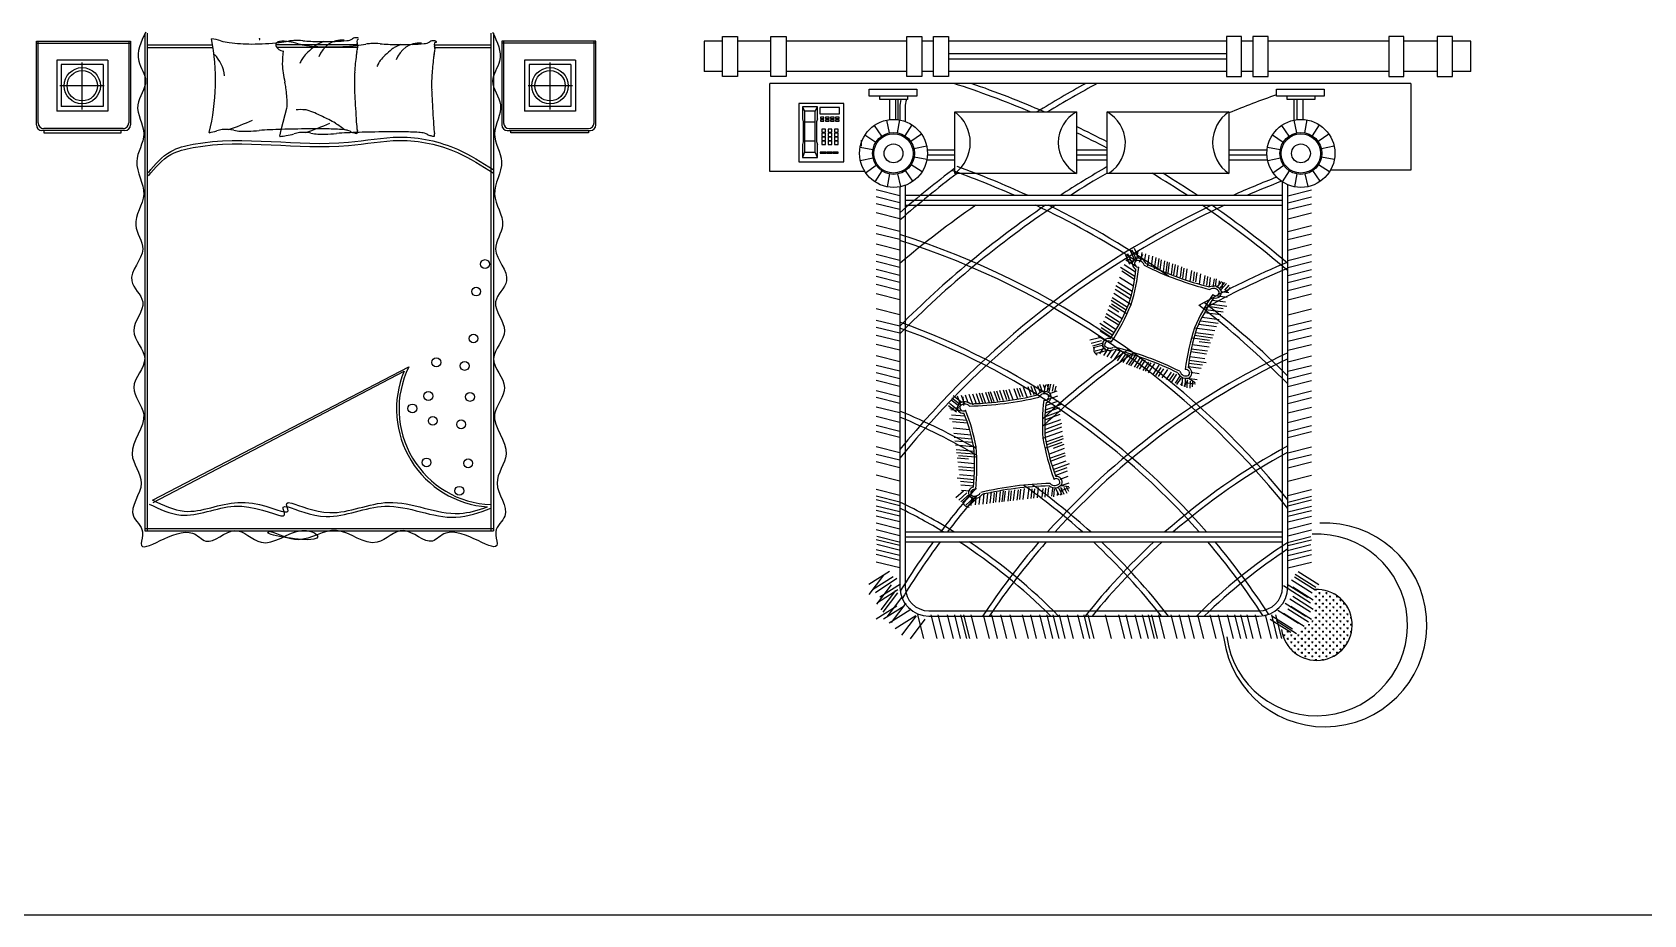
# Model space of a CAD drawing. Header units: inches. Extents: x 8.1 to 50.6, y 12.7 to 37.5.
# Drawn here: x 37.93 to 44.35, y 21.44 to 24.95 of the extents above; entities that cross this region are included whole.
import ezdxf

# ---------------------------------------------------------------- set-up
doc = ezdxf.new("R2010")
doc.units = ezdxf.units.IN
doc.header["$MEASUREMENT"] = 0
for name, color, linetype in [('02', 2, 'Continuous'), ('1', 1, 'Continuous'), ('8', 8, 'Continuous')]:
    doc.layers.add(name, color=color, linetype=linetype)

msp = doc.modelspace()

# ---------------------------------------------------------------- hatches: boundary and pattern name
at = {"layer": '8'}
h = msp.add_hatch(dxfattribs=at)
h.set_pattern_fill('CROSS', color=256, scale=0.002, angle=270, style=0)
h.set_pattern_definition([(180, (61.58232, 13.527124), (-0.01397, -0.01397), [0.006985, -0.020955]), (270, (61.578827, 13.530617), (0.01397, -0.01397), [0.006985, -0.020955])])
h.paths.add_polyline_path([(42.9041, 22.5744, 2.281974), (43.0368, 22.7341), (43.0314, 22.6382), (43.024, 22.6055), (42.9913, 22.5773), (42.9643, 22.5596)])

# ---------------------------------------------------------------- linework, layer by layer
at = {"layer": '02'}
for p, q in [((38.3818, 24.9467), (38.3818, 22.9667)), ((38.3917, 24.9467), (38.3917, 22.9667)), ((39.759, 24.9467), (39.759, 22.9667)), ((39.7689, 24.9467), (39.7689, 22.9667)), ((37.9503, 24.5818), (37.9503, 24.9145)), ((37.9503, 24.9145), (38.3252, 24.9145)), ((37.9503, 24.9071), (38.3252, 24.9071)), ((37.9577, 24.5892), (37.9577, 24.9145)), ((38.3177, 24.9145), (38.3177, 24.5892)), ((38.3252, 24.9145), (38.3252, 24.5818)), ((38.3917, 24.8996), (38.6514, 24.8996)), ((38.3917, 24.8897), (38.653, 24.8897)), ((39.2288, 24.8996), (38.9029, 24.8996)), ((39.2286, 24.8897), (38.9067, 24.8897)), ((39.5332, 24.8996), (39.759, 24.8996)), ((39.5358, 24.8897), (39.759, 24.8897)), ((40.1766, 24.9145), (39.8017, 24.9145)), ((39.8017, 24.9145), (39.8017, 24.5818)), ((40.1766, 24.9071), (39.8017, 24.9071)), ((39.8092, 24.9145), (39.8092, 24.5892)), ((40.1691, 24.5892), (40.1691, 24.9145)), ((40.1766, 24.5818), (40.1766, 24.9145)), ((40.6072, 24.9145), (40.6072, 24.7945)), ((40.6803, 24.9145), (40.6072, 24.9145)), ((40.8729, 24.9145), (40.7403, 24.9145)), ((41.4135, 24.9145), (40.9329, 24.9145)), ((41.5191, 24.9145), (41.4735, 24.9145)), ((42.6848, 24.9145), (41.5791, 24.9145)), ((42.7905, 24.9145), (42.7448, 24.9145)), ((43.3311, 24.9145), (42.8505, 24.9145)), ((43.5237, 24.9145), (43.3911, 24.9145)), ((43.6568, 24.9145), (43.5837, 24.9145)), ((43.6568, 24.7945), (43.6568, 24.9145)), ((38.0315, 24.8395), (38.0315, 24.6367)), ((38.2344, 24.8395), (38.0315, 24.8395)), ((38.0497, 24.8214), (38.0497, 24.6548)), ((38.2162, 24.8214), (38.0497, 24.8214)), ((38.1328, 24.6427), (38.1328, 24.8294)), ((38.2162, 24.8214), (38.2162, 24.6548)), ((38.2344, 24.8395), (38.2344, 24.6367)), ((40.0953, 24.8395), (39.8925, 24.8395)), ((39.8925, 24.8395), (39.8925, 24.6367)), ((39.9106, 24.8214), (39.9106, 24.6548)), ((40.0772, 24.8214), (39.9106, 24.8214)), ((39.9941, 24.6427), (39.9941, 24.8294)), ((40.0772, 24.8214), (40.0772, 24.6548)), ((40.0953, 24.8395), (40.0953, 24.6367)), ((42.6848, 24.8636), (41.5791, 24.8636)), ((42.6848, 24.8436), (41.5791, 24.8436)), ((40.6803, 24.7945), (40.6072, 24.7945)), ((40.8729, 24.7945), (40.7403, 24.7945)), ((41.4135, 24.7945), (40.9329, 24.7945)), ((41.5191, 24.7945), (41.4735, 24.7945)), ((42.6848, 24.7945), (41.5791, 24.7945)), ((42.7905, 24.7945), (42.7448, 24.7945)), ((43.3311, 24.7945), (42.8505, 24.7945)), ((43.5237, 24.7945), (43.3911, 24.7945)), ((43.6568, 24.7945), (43.5837, 24.7945)), ((38.2202, 24.7372), (38.0432, 24.7372)), ((40.0837, 24.7372), (39.9067, 24.7372)), ((43.4186, 24.7464), (40.8684, 24.7464)), ((40.8684, 24.3967), (40.8684, 24.7464)), ((41.263, 24.6954), (41.263, 24.7238)), ((41.263, 24.7238), (41.4534, 24.7238)), ((41.4534, 24.6954), (41.263, 24.6954)), ((41.3056, 24.6821), (41.3056, 24.6954)), ((41.4155, 24.6954), (41.4155, 24.6821)), ((41.4534, 24.7238), (41.4534, 24.6954)), ((42.8837, 24.6954), (42.8837, 24.7238)), ((42.8837, 24.7238), (43.0741, 24.7238)), ((43.0741, 24.6954), (42.8837, 24.6954)), ((42.9263, 24.6821), (42.9263, 24.6954)), ((43.0362, 24.6954), (43.0362, 24.6821)), ((43.0741, 24.7238), (43.0741, 24.6954)), ((43.4186, 24.7464), (43.4186, 24.402)), ((38.2344, 24.6367), (38.0315, 24.6367)), ((38.2162, 24.6548), (38.0497, 24.6548)), ((38.9263, 24.5668), (38.9468, 24.6486)), ((40.0953, 24.6367), (39.8925, 24.6367)), ((40.0772, 24.6548), (39.9106, 24.6548)), ((40.9985, 24.6533), (41.0066, 24.6363)), ((41.0488, 24.6363), (41.0576, 24.6533)), ((41.4155, 24.6821), (41.3056, 24.6821)), ((41.3454, 24.6026), (41.3454, 24.6821)), ((41.3682, 24.6821), (41.3682, 24.6032)), ((41.3777, 24.6821), (41.3777, 24.6024)), ((41.3857, 24.6519), (41.3857, 24.6011)), ((41.4069, 24.6519), (41.4069, 24.5953)), ((41.6045, 24.6332), (42.0886, 24.6332)), ((41.6045, 24.3889), (41.6045, 24.6332)), ((42.0886, 24.6332), (42.0886, 24.3889)), ((42.2102, 24.6332), (42.6943, 24.6332)), ((42.2102, 24.3889), (42.2102, 24.6332)), ((42.6943, 24.6332), (42.6943, 24.3889)), ((43.0362, 24.6821), (42.9263, 24.6821)), ((42.9546, 24.6008), (42.9546, 24.6821)), ((42.9661, 24.6026), (42.9661, 24.6821)), ((42.9888, 24.6821), (42.9888, 24.6032)), ((38.3029, 24.5595), (37.9726, 24.5595)), ((38.2955, 24.5669), (37.98, 24.5669)), ((38.9189, 24.5371), (38.9263, 24.5668)), ((39.824, 24.5595), (40.1543, 24.5595)), ((39.8314, 24.5669), (40.1469, 24.5669)), ((40.9985, 24.6057), (41.0012, 24.5933)), ((41.0012, 24.5933), (41.0012, 24.5139)), ((41.0488, 24.5923), (41.0066, 24.5923)), ((41.0576, 24.6057), (41.0541, 24.5933)), ((41.0541, 24.5933), (41.0541, 24.5152)), ((41.2836, 24.5794), (41.3131, 24.5368)), ((41.332, 24.6004), (41.3429, 24.5498)), ((41.3847, 24.6013), (41.3754, 24.5503)), ((41.4337, 24.5819), (41.4056, 24.5383)), ((42.9043, 24.5794), (42.9337, 24.5368)), ((42.9526, 24.6004), (42.9636, 24.5498)), ((43.0053, 24.6013), (42.9961, 24.5503)), ((43.0544, 24.5819), (43.0263, 24.5383)), ((41.0012, 24.5139), (40.9985, 24.5033)), ((41.0066, 24.5176), (41.0488, 24.5176)), ((41.0541, 24.5152), (41.0576, 24.5033)), ((41.2276, 24.4925), (41.2785, 24.4832)), ((41.2326, 24.4968), (41.2326, 24.5214)), ((41.2469, 24.5416), (41.2905, 24.5135)), ((41.4716, 24.5452), (41.429, 24.5157)), ((41.4926, 24.4969), (41.4419, 24.4859)), ((42.8482, 24.4925), (42.8992, 24.4832)), ((42.8676, 24.5416), (42.9111, 24.5135)), ((43.0923, 24.5452), (43.0497, 24.5157)), ((43.1132, 24.4969), (43.0626, 24.4859)), ((41.0066, 24.4732), (40.9985, 24.4519)), ((41.0576, 24.4519), (41.0488, 24.4732)), ((41.2284, 24.4398), (41.2791, 24.4507)), ((41.4935, 24.4441), (41.4425, 24.4534)), ((41.4932, 24.4427), (41.6045, 24.4427)), ((41.4949, 24.4823), (41.6045, 24.4823)), ((41.4955, 24.4625), (41.6045, 24.4625)), ((42.0886, 24.4823), (42.2102, 24.4823)), ((42.0886, 24.4625), (42.2102, 24.4625)), ((42.0886, 24.4427), (42.2102, 24.4427)), ((42.6943, 24.4823), (42.8468, 24.4823)), ((42.6943, 24.4625), (42.8462, 24.4625)), ((42.6943, 24.4427), (42.8485, 24.4427)), ((42.8491, 24.4398), (42.8997, 24.4507)), ((43.1141, 24.4441), (43.0631, 24.4534)), ((41.246, 24.3967), (40.8684, 24.3967)), ((41.2494, 24.3914), (41.292, 24.4209)), ((41.2873, 24.3548), (41.3154, 24.3983)), ((41.3363, 24.3354), (41.3456, 24.3864)), ((41.389, 24.3362), (41.3781, 24.3869)), ((41.4374, 24.3572), (41.4079, 24.3998)), ((41.4741, 24.3951), (41.4305, 24.4232)), ((42.0886, 24.3889), (41.6045, 24.3889)), ((42.6943, 24.3889), (42.2102, 24.3889)), ((42.87, 24.3914), (42.9127, 24.4209)), ((42.9079, 24.3548), (42.936, 24.3983)), ((42.957, 24.3354), (42.9662, 24.3864)), ((43.0097, 24.3362), (42.9987, 24.3869)), ((43.0581, 24.3572), (43.0286, 24.3998)), ((43.0947, 24.3951), (43.0512, 24.4232)), ((43.4186, 24.402), (43.0989, 24.402)), ((41.3857, 24.2999), (41.2916, 24.3233)), ((41.3857, 24.3356), (41.3857, 22.7435)), ((41.4069, 24.3414), (41.4069, 22.7435)), ((41.4069, 24.3015), (42.9079, 24.3015)), ((42.9079, 22.7435), (42.9079, 24.3548)), ((42.9291, 22.7435), (42.9291, 24.3436)), ((42.9291, 24.2999), (43.0232, 24.3233)), ((41.3857, 24.2723), (41.2916, 24.2958)), ((41.3857, 24.2447), (41.2916, 24.2682)), ((41.4069, 24.2817), (42.9079, 24.2817)), ((41.4069, 24.2619), (42.9079, 24.2619)), ((42.9291, 24.2723), (43.0232, 24.2958)), ((42.9291, 24.2447), (43.0232, 24.2682)), ((41.3857, 24.208), (41.2916, 24.2315)), ((41.3857, 24.1575), (41.2916, 24.1809)), ((42.9291, 24.208), (43.0232, 24.2315)), ((42.9291, 24.1575), (43.0232, 24.1809)), ((41.3857, 24.1253), (41.2916, 24.1488)), ((41.3857, 24.084), (41.2916, 24.1074)), ((42.9291, 24.1253), (43.0232, 24.1488)), ((42.9291, 24.084), (43.0232, 24.1074)), ((41.3857, 24.0426), (41.2916, 24.0661)), ((42.3009, 24.0263), (42.2841, 24.0632)), ((42.3166, 24.0364), (42.2844, 24.0502)), ((42.3256, 24.018), (42.2849, 24.044)), ((42.31, 24.0303), (42.2922, 24.0694)), ((42.3216, 24.0401), (42.3041, 24.0784)), ((42.329, 24.0425), (42.3105, 24.0832)), ((42.3373, 24.0507), (42.3194, 24.09)), ((42.329, 24.0458), (42.3336, 24.0805)), ((42.3396, 24.0358), (42.3527, 24.0676)), ((42.3445, 24.0377), (42.3494, 24.0747)), ((42.3595, 24.0364), (42.364, 24.0694)), ((42.3723, 24.0205), (42.3781, 24.0642)), ((42.3868, 24.0182), (42.3923, 24.059)), ((42.3992, 24.0091), (42.4052, 24.0542)), ((42.4117, 24.0104), (42.417, 24.0499)), ((42.421, 24.0056), (42.4262, 24.045)), ((42.9291, 24.0426), (43.0232, 24.0661)), ((41.3857, 24.0151), (41.2916, 24.0385)), ((41.3857, 23.9829), (41.2916, 24.0064)), ((41.3857, 23.9554), (41.2916, 23.9788)), ((42.3211, 23.9783), (42.2635, 24.0151)), ((42.3196, 23.9672), (42.2688, 23.9996)), ((42.3234, 23.9959), (42.278, 24.0249)), ((42.4344, 23.9985), (42.4401, 24.0413)), ((42.4447, 23.9931), (42.4506, 24.0375)), ((42.4525, 23.993), (42.4581, 24.0347)), ((42.4665, 23.987), (42.4722, 24.0296)), ((42.4763, 23.9858), (42.4817, 24.026)), ((42.4871, 23.9788), (42.4929, 24.0219)), ((42.5017, 23.9764), (42.5071, 24.0167)), ((42.511, 23.9716), (42.5164, 24.0118)), ((42.5233, 23.9651), (42.5292, 24.0086)), ((42.5409, 23.9585), (42.5468, 24.0021)), ((42.5534, 23.9599), (42.5585, 23.9978)), ((42.5638, 23.9571), (42.5688, 23.994)), ((42.5777, 23.9485), (42.5831, 23.9887)), ((42.5954, 23.9471), (42.6001, 23.9824)), ((42.6068, 23.9437), (42.6115, 23.9791)), ((42.9291, 24.0151), (43.0232, 24.0385)), ((42.9291, 23.9829), (43.0232, 24.0064)), ((42.9291, 23.9554), (43.0232, 23.9788)), ((41.3857, 23.9232), (41.2916, 23.9467)), ((42.3026, 23.8885), (42.2424, 23.927)), ((42.3058, 23.9027), (42.2455, 23.9412)), ((42.3102, 23.9184), (42.2526, 23.9552)), ((42.3148, 23.9397), (42.2598, 23.9748)), ((42.6171, 23.9384), (42.6219, 23.9744)), ((42.6327, 23.938), (42.6369, 23.9689)), ((42.6411, 23.9389), (42.6452, 23.9698)), ((42.6651, 23.9585), (42.6453, 23.9348)), ((42.6558, 23.947), (42.6577, 23.9613)), ((42.6766, 23.9543), (42.6571, 23.9308)), ((42.6638, 23.9193), (42.6951, 23.9151)), ((42.6847, 23.9513), (42.6646, 23.9272)), ((42.6674, 23.9291), (42.6711, 23.9563)), ((42.6946, 23.9445), (42.6773, 23.9238)), ((42.6991, 23.935), (42.684, 23.9169)), ((42.9291, 23.9232), (43.0232, 23.9467)), ((41.3857, 23.8865), (41.2916, 23.9099)), ((41.3857, 23.8268), (41.2916, 23.8502)), ((42.2569, 23.8375), (42.2187, 23.8619)), ((42.2862, 23.8445), (42.2263, 23.8827)), ((42.2859, 23.8316), (42.2282, 23.8684)), ((42.2909, 23.855), (42.2303, 23.8938)), ((42.3058, 23.8665), (42.2365, 23.9108)), ((42.6122, 23.8601), (42.6719, 23.8521)), ((42.6182, 23.8696), (42.686, 23.8605)), ((42.6278, 23.8845), (42.6812, 23.8773)), ((42.6404, 23.9029), (42.6883, 23.8964)), ((42.9291, 23.8865), (43.0232, 23.9099)), ((42.9291, 23.8268), (43.0232, 23.8502)), ((41.3857, 23.7808), (41.2916, 23.8043)), ((42.2387, 23.7549), (42.1811, 23.7916)), ((42.2465, 23.7672), (42.196, 23.7995)), ((42.2563, 23.7846), (42.203, 23.8187)), ((42.2619, 23.7949), (42.207, 23.8299)), ((42.2699, 23.8104), (42.2132, 23.8467)), ((42.5743, 23.7891), (42.6452, 23.7796)), ((42.5811, 23.802), (42.652, 23.7925)), ((42.5879, 23.8168), (42.6556, 23.8078)), ((42.5981, 23.836), (42.6628, 23.8274)), ((42.6036, 23.847), (42.6714, 23.8379)), ((42.9291, 23.7808), (43.0232, 23.8043)), ((41.3857, 23.753), (41.2916, 23.7764)), ((41.3857, 23.7211), (41.2916, 23.7446)), ((42.18, 23.7352), (42.1414, 23.7254)), ((42.1885, 23.7227), (42.1467, 23.7121)), ((42.2036, 23.7223), (42.1746, 23.7408)), ((42.2257, 23.7331), (42.182, 23.761)), ((42.233, 23.7447), (42.1868, 23.7742)), ((42.5504, 23.7348), (42.6182, 23.7257)), ((42.5577, 23.7743), (42.6393, 23.7634)), ((42.5585, 23.7448), (42.629, 23.7354)), ((42.5617, 23.7559), (42.633, 23.7464)), ((42.9291, 23.753), (43.0232, 23.7764)), ((42.9291, 23.7211), (43.0232, 23.7446)), ((41.3857, 23.6851), (41.2916, 23.7086)), ((41.3857, 23.6399), (41.2916, 23.6633)), ((42.1951, 23.7131), (42.1517, 23.7021)), ((42.1961, 23.7053), (42.1553, 23.695)), ((42.2037, 23.6921), (42.1621, 23.6816)), ((42.206, 23.6825), (42.1667, 23.6725)), ((42.1989, 23.6997), (42.1795, 23.6705)), ((42.2159, 23.6956), (42.1952, 23.6644)), ((42.2281, 23.6866), (42.2097, 23.6589)), ((42.2481, 23.6902), (42.2238, 23.6535)), ((42.2606, 23.6824), (42.2379, 23.6481)), ((42.2759, 23.6811), (42.2507, 23.6431)), ((42.2844, 23.6718), (42.2624, 23.6387)), ((42.2946, 23.6694), (42.2726, 23.6362)), ((42.3093, 23.6658), (42.2854, 23.6298)), ((42.3206, 23.6631), (42.2959, 23.6258)), ((42.3266, 23.658), (42.3033, 23.623)), ((42.5389, 23.6602), (42.5984, 23.6522)), ((42.5427, 23.6798), (42.6054, 23.6714)), ((42.5451, 23.6913), (42.6096, 23.6826)), ((42.5489, 23.7084), (42.6157, 23.6994)), ((42.5764, 23.7206), (42.6213, 23.7146)), ((42.9291, 23.6851), (43.0232, 23.7086)), ((42.9291, 23.6399), (43.0232, 23.6633)), ((38.4119, 23.0893), (39.4319, 23.6194)), ((38.4154, 23.08), (39.413, 23.6018)), ((41.3857, 23.6017), (41.2916, 23.6252)), ((41.3857, 23.572), (41.2916, 23.5955)), ((42.341, 23.6534), (42.3173, 23.6176)), ((42.3493, 23.6478), (42.3268, 23.6139)), ((42.362, 23.6459), (42.338, 23.6097)), ((42.3745, 23.6381), (42.352, 23.6043)), ((42.3847, 23.6356), (42.3622, 23.6018)), ((42.3983, 23.6324), (42.374, 23.5958)), ((42.4158, 23.6257), (42.3915, 23.5891)), ((42.4244, 23.6165), (42.4032, 23.5846)), ((42.434, 23.6118), (42.4134, 23.5807)), ((42.4501, 23.6091), (42.4277, 23.5752)), ((42.4644, 23.5985), (42.4446, 23.5687)), ((42.4751, 23.5935), (42.4554, 23.5637)), ((42.5328, 23.6207), (42.5842, 23.6138)), ((42.5347, 23.6343), (42.5891, 23.627)), ((42.5369, 23.6458), (42.6047, 23.6367)), ((42.5427, 23.5982), (42.5768, 23.5936)), ((42.9291, 23.6017), (43.0232, 23.6252)), ((42.9291, 23.572), (43.0232, 23.5955)), ((41.3857, 23.5418), (41.2916, 23.5653)), ((41.8362, 23.4885), (41.8212, 23.5297)), ((41.8548, 23.4908), (41.8398, 23.5321)), ((41.8653, 23.4978), (41.8522, 23.5337)), ((41.8758, 23.5001), (41.8631, 23.5351)), ((41.8921, 23.4989), (41.8782, 23.5371)), ((41.9084, 23.5059), (41.8962, 23.5394)), ((41.92, 23.5082), (41.9079, 23.5417)), ((41.9317, 23.5082), (41.9193, 23.5424)), ((41.9457, 23.5152), (41.935, 23.5445)), ((41.9526, 23.5198), (41.942, 23.5491)), ((41.962, 23.5338), (41.957, 23.5473)), ((41.9648, 23.5483), (41.9584, 23.5182)), ((41.977, 23.5499), (41.9706, 23.5201)), ((41.9806, 23.5233), (41.9712, 23.5492)), ((41.9856, 23.551), (41.979, 23.5203)), ((41.9975, 23.5496), (41.9918, 23.5232)), ((42.0059, 23.5432), (42.0009, 23.5202)), ((42.4864, 23.5907), (42.4663, 23.5604)), ((42.4984, 23.5807), (42.4812, 23.5547)), ((42.5041, 23.5745), (42.4869, 23.5486)), ((42.5099, 23.5588), (42.5019, 23.5468)), ((42.5093, 23.5439), (42.51, 23.5748)), ((42.5304, 23.5646), (42.5152, 23.5416)), ((42.5207, 23.5396), (42.5214, 23.5701)), ((42.5213, 23.5572), (42.5614, 23.5519)), ((42.5288, 23.5365), (42.5296, 23.5679)), ((42.5303, 23.5745), (42.5679, 23.5695)), ((42.5342, 23.5743), (42.5605, 23.5568)), ((42.5407, 23.5351), (42.5413, 23.562)), ((42.5503, 23.5393), (42.5509, 23.5628)), ((42.9291, 23.5418), (43.0232, 23.5653)), ((41.3857, 23.5006), (41.2916, 23.5241)), ((41.3857, 23.474), (41.2916, 23.4974)), ((41.6169, 23.4474), (41.583, 23.4737)), ((41.6227, 23.4615), (41.5894, 23.4873)), ((41.6281, 23.467), (41.5928, 23.4945)), ((41.6317, 23.4781), (41.5976, 23.5046)), ((41.6266, 23.4699), (41.6146, 23.5028)), ((41.6441, 23.4699), (41.6313, 23.505)), ((41.6407, 23.466), (41.6374, 23.5002)), ((41.658, 23.4757), (41.6467, 23.507)), ((41.6767, 23.4676), (41.6616, 23.5089)), ((41.6906, 23.4722), (41.6766, 23.5109)), ((41.7058, 23.4699), (41.6902, 23.5127)), ((41.7163, 23.4769), (41.7027, 23.5143)), ((41.7267, 23.4769), (41.7131, 23.5143)), ((41.7419, 23.4769), (41.7271, 23.5174)), ((41.7535, 23.4769), (41.7382, 23.5189)), ((41.7605, 23.4803), (41.7461, 23.5199)), ((41.7756, 23.4815), (41.761, 23.5218)), ((41.785, 23.485), (41.7711, 23.5232)), ((41.7978, 23.4838), (41.7829, 23.5247)), ((41.8117, 23.4885), (41.7979, 23.5266)), ((41.8222, 23.4885), (41.8083, 23.5266)), ((41.9645, 23.4478), (42.0288, 23.4712)), ((41.9661, 23.4654), (42.0168, 23.4839)), ((41.9688, 23.4876), (42.0142, 23.5041)), ((41.9819, 23.513), (42.0116, 23.5238)), ((42.9291, 23.5006), (43.0232, 23.5241)), ((42.9291, 23.474), (43.0232, 23.4974)), ((41.3857, 23.4362), (41.2916, 23.4597)), ((41.3857, 23.3985), (41.2916, 23.422)), ((41.6108, 23.4396), (41.5787, 23.4645)), ((41.6509, 23.4064), (41.5828, 23.4123)), ((41.6199, 23.4558), (41.585, 23.4531)), ((41.6365, 23.4437), (41.5884, 23.4479)), ((41.6448, 23.423), (41.5911, 23.4277)), ((41.6547, 23.3958), (41.5946, 23.401)), ((41.9621, 23.421), (42.0263, 23.4444)), ((41.9621, 23.387), (42.0263, 23.4103)), ((41.9623, 23.4088), (42.0236, 23.4311)), ((41.9636, 23.4366), (42.0202, 23.4572)), ((42.9291, 23.4362), (43.0232, 23.4597)), ((42.9291, 23.3985), (43.0232, 23.422)), ((41.3857, 23.3628), (41.2916, 23.3863)), ((41.3857, 23.3382), (41.2916, 23.3617)), ((41.6632, 23.3693), (41.5981, 23.3749)), ((41.669, 23.3483), (41.6009, 23.3542)), ((41.6724, 23.3324), (41.6011, 23.3386)), ((41.9551, 23.3354), (42.0324, 23.3635)), ((41.963, 23.3707), (42.0302, 23.3952)), ((41.963, 23.3561), (42.0302, 23.3806)), ((41.9671, 23.3209), (42.0348, 23.3455)), ((42.9291, 23.3628), (43.0232, 23.3863)), ((42.9291, 23.3382), (43.0232, 23.3617)), ((41.3857, 23.2779), (41.2916, 23.3013)), ((41.6762, 23.3183), (41.6049, 23.3245)), ((41.6891, 23.3003), (41.6072, 23.3074)), ((41.6813, 23.2832), (41.6096, 23.2894)), ((41.682, 23.2717), (41.6111, 23.2778)), ((41.967, 23.2969), (42.0312, 23.3203)), ((41.9694, 23.3096), (42.0363, 23.3339)), ((41.9779, 23.2728), (42.0412, 23.2959)), ((41.9824, 23.2559), (42.0435, 23.2781)), ((41.9966, 23.2964), (42.0391, 23.3119)), ((42.9291, 23.2779), (43.0232, 23.3013)), ((41.3857, 23.2477), (41.2916, 23.2712)), ((41.3857, 23.2175), (41.2916, 23.241)), ((41.6592, 23.2519), (41.6141, 23.2558)), ((41.6834, 23.234), (41.6162, 23.2398)), ((41.6834, 23.2164), (41.6186, 23.2221)), ((41.6876, 23.2601), (41.6195, 23.266)), ((41.6833, 23.2048), (41.6202, 23.2102)), ((41.9856, 23.2446), (42.0451, 23.2663)), ((41.9913, 23.2255), (42.0477, 23.246)), ((41.9962, 23.2118), (42.0605, 23.2351)), ((41.9996, 23.2006), (42.0512, 23.2194)), ((42.9291, 23.2477), (43.0232, 23.2712)), ((42.9291, 23.2175), (43.0232, 23.241)), ((41.3857, 23.1647), (41.2916, 23.1882)), ((41.6815, 23.1703), (41.6134, 23.1762)), ((41.6826, 23.1848), (41.6229, 23.19)), ((41.6811, 23.1586), (41.6265, 23.1633)), ((41.68, 23.1449), (41.6283, 23.1494)), ((42.0042, 23.1877), (42.053, 23.2054)), ((42.0234, 23.1723), (42.0557, 23.1841)), ((42.0234, 23.1456), (42.0591, 23.1585)), ((42.0269, 23.1472), (42.0583, 23.1439)), ((42.0575, 23.1236), (42.0471, 23.1448)), ((42.9291, 23.1647), (43.0232, 23.1882)), ((41.3857, 23.1082), (41.2916, 23.1316)), ((41.3857, 23.0818), (41.2916, 23.1052)), ((41.3857, 23.0667), (41.2916, 23.0902)), ((41.6386, 23.1256), (41.6089, 23.0991)), ((41.6519, 23.1185), (41.6197, 23.0897)), ((41.6622, 23.113), (41.6288, 23.0831)), ((41.6655, 23.1251), (41.6312, 23.1281)), ((41.6667, 23.1066), (41.6353, 23.0785)), ((41.6795, 23.0984), (41.6475, 23.0698)), ((41.686, 23.091), (41.6558, 23.0639)), ((41.6717, 23.1029), (41.6681, 23.068)), ((41.6887, 23.1071), (41.6848, 23.07)), ((41.7036, 23.1049), (41.7002, 23.0717)), ((41.7198, 23.1173), (41.7152, 23.0735)), ((41.7344, 23.1161), (41.7302, 23.0752)), ((41.7486, 23.1221), (41.7438, 23.0768)), ((41.7604, 23.1179), (41.7563, 23.0783)), ((41.7706, 23.1204), (41.7665, 23.0808)), ((41.7853, 23.1241), (41.7808, 23.0811)), ((41.7966, 23.1269), (41.7919, 23.0824)), ((41.8042, 23.1252), (41.7998, 23.0833)), ((41.8192, 23.1277), (41.8147, 23.085)), ((41.829, 23.1266), (41.8248, 23.0862)), ((41.8412, 23.1308), (41.8367, 23.0876)), ((41.8559, 23.1297), (41.8517, 23.0893)), ((41.866, 23.1323), (41.8618, 23.0919)), ((41.8796, 23.1357), (41.8751, 23.092)), ((41.8982, 23.1379), (41.8937, 23.0942)), ((41.9101, 23.1337), (41.9061, 23.0956)), ((41.9208, 23.134), (41.917, 23.0969)), ((41.9364, 23.1391), (41.9322, 23.0987)), ((41.9539, 23.1362), (41.9502, 23.1008)), ((41.9657, 23.1368), (41.962, 23.1013)), ((41.977, 23.1396), (41.9733, 23.1034)), ((41.9923, 23.1363), (41.989, 23.1053)), ((42.0002, 23.1334), (41.9969, 23.1025)), ((42.0189, 23.1087), (42.0053, 23.1365)), ((42.0126, 23.1222), (42.0111, 23.1078)), ((42.0311, 23.1102), (42.0176, 23.1375)), ((42.0234, 23.1261), (42.0615, 23.1399)), ((42.0281, 23.1368), (42.0253, 23.1095)), ((42.0397, 23.1112), (42.0258, 23.1394)), ((42.0509, 23.1155), (42.039, 23.1396)), ((42.9291, 23.1082), (43.0232, 23.1316)), ((42.9291, 23.0818), (43.0232, 23.1052)), ((42.9291, 23.0667), (43.0232, 23.0902)), ((41.3857, 23.0422), (41.2916, 23.0657)), ((41.3857, 23.0252), (41.2916, 23.0487)), ((41.3857, 23.0026), (41.2916, 23.0261)), ((42.9291, 23.0422), (43.0232, 23.0657)), ((42.9291, 23.0252), (43.0232, 23.0487)), ((42.9291, 23.0026), (43.0232, 23.0261)), ((38.3818, 22.9766), (39.7689, 22.9766)), ((38.3818, 22.9667), (39.7689, 22.9667)), ((41.3857, 22.9743), (41.2916, 22.9978)), ((41.3857, 22.9479), (41.2916, 22.9714)), ((41.4069, 22.9628), (42.9079, 22.9628)), ((42.9291, 22.9743), (43.0232, 22.9978)), ((42.9291, 22.9479), (43.0232, 22.9714)), ((41.3857, 22.9083), (41.2916, 22.9318)), ((41.3857, 22.8687), (41.2916, 22.8922)), ((41.3876, 22.9215), (41.2935, 22.945)), ((41.3876, 22.8895), (41.2935, 22.9129)), ((41.4069, 22.943), (42.9079, 22.943)), ((41.4069, 22.9232), (42.9079, 22.9232)), ((42.9272, 22.9215), (43.0213, 22.945)), ((42.9272, 22.8895), (43.0213, 22.9129)), ((42.9291, 22.9083), (43.0232, 22.9318)), ((42.9291, 22.8687), (43.0232, 22.8922)), ((41.3857, 22.8499), (41.2916, 22.8733)), ((41.3857, 22.8197), (41.2916, 22.8432)), ((42.9291, 22.8499), (43.0232, 22.8733)), ((42.9291, 22.8197), (43.0232, 22.8432)), ((41.3444, 22.8059), (41.2624, 22.7541)), ((41.2631, 22.7135), (41.3214, 22.7909)), ((41.359, 22.7841), (41.277, 22.7323)), ((41.3739, 22.7776), (41.2888, 22.721)), ((42.9441, 22.7728), (43.0261, 22.721)), ((42.9558, 22.7841), (43.0379, 22.7323)), ((42.9586, 22.7946), (43.0406, 22.7428)), ((42.9704, 22.8059), (43.0524, 22.7541)), ((41.2939, 22.6754), (41.3523, 22.7528)), ((41.3781, 22.7328), (41.2961, 22.6811)), ((41.3885, 22.7558), (41.3065, 22.7041)), ((41.3119, 22.6532), (41.3702, 22.7306)), ((41.3196, 22.6437), (41.3779, 22.7211)), ((41.335, 22.6246), (41.3934, 22.7021)), ((42.9114, 22.7494), (43.0188, 22.6811)), ((42.9264, 22.7558), (43.0084, 22.7041)), ((42.9368, 22.6965), (43.0188, 22.6447)), ((42.9486, 22.7441), (43.0306, 22.6924)), ((42.9486, 22.7077), (43.0306, 22.656)), ((41.3736, 22.6678), (41.2915, 22.6161)), ((41.403, 22.6671), (41.321, 22.6154)), ((41.4252, 22.6513), (41.3432, 22.5996)), ((41.353, 22.6024), (41.4113, 22.6799)), ((41.4557, 22.6335), (41.4792, 22.5394)), ((41.5014, 22.649), (42.8134, 22.649)), ((41.5088, 22.6335), (41.5322, 22.5394)), ((41.5374, 22.6335), (41.5608, 22.5394)), ((41.5741, 22.6335), (41.5976, 22.5394)), ((41.6027, 22.6335), (41.6261, 22.5394)), ((41.6272, 22.6335), (41.6506, 22.5394)), ((41.6394, 22.6335), (41.6629, 22.5394)), ((41.668, 22.6335), (41.6915, 22.5394)), ((41.717, 22.6335), (41.7405, 22.5394)), ((41.7497, 22.6335), (41.7731, 22.5394)), ((41.7864, 22.6335), (41.8099, 22.5394)), ((41.8232, 22.6335), (41.8466, 22.5394)), ((41.8722, 22.6335), (41.8956, 22.5394)), ((41.9048, 22.6335), (41.9283, 22.5394)), ((41.9416, 22.6335), (41.965, 22.5394)), ((41.9701, 22.6335), (41.9936, 22.5394)), ((41.9946, 22.6335), (42.0181, 22.5394)), ((42.0191, 22.6335), (42.0426, 22.5394)), ((42.0518, 22.6335), (42.0753, 22.5394)), ((42.0926, 22.6335), (42.1161, 22.5394)), ((42.1171, 22.6335), (42.1406, 22.5394)), ((42.1335, 22.6335), (42.1569, 22.5394)), ((42.2025, 22.6335), (42.2259, 22.5394)), ((42.2555, 22.6335), (42.279, 22.5394)), ((42.2841, 22.6335), (42.3076, 22.5394)), ((42.3209, 22.6335), (42.3443, 22.5394)), ((42.3494, 22.6335), (42.3729, 22.5394)), ((42.3739, 22.6335), (42.3974, 22.5394)), ((42.3862, 22.6335), (42.4097, 22.5394)), ((42.4148, 22.6335), (42.4382, 22.5394)), ((42.4638, 22.6335), (42.4872, 22.5394)), ((42.4964, 22.6335), (42.5199, 22.5394)), ((42.5332, 22.6335), (42.5566, 22.5394)), ((42.5699, 22.6335), (42.5934, 22.5394)), ((42.6189, 22.6335), (42.6424, 22.5394)), ((42.6516, 22.6335), (42.675, 22.5394)), ((42.6883, 22.6335), (42.7118, 22.5394)), ((42.7169, 22.6335), (42.7404, 22.5394)), ((42.7414, 22.6335), (42.7649, 22.5394)), ((42.7659, 22.6335), (42.7894, 22.5394)), ((42.7986, 22.6335), (42.822, 22.5394)), ((42.8394, 22.6335), (42.8629, 22.5394)), ((42.8639, 22.6335), (42.8873, 22.5394)), ((42.8802, 22.6335), (42.9037, 22.5394)), ((42.8896, 22.6513), (42.9716, 22.5996)), ((42.9118, 22.6395), (42.9938, 22.5878)), ((42.9191, 22.6795), (43.0011, 22.6278)), ((42.9295, 22.6565), (43.0115, 22.6048)), ((42.9413, 22.6678), (43.0233, 22.6161)), ((41.4488, 22.6287), (41.3668, 22.577)), ((41.3941, 22.5517), (41.4525, 22.6291)), ((41.4275, 22.538), (41.4859, 22.6154)), ((41.5014, 22.6278), (42.8134, 22.6278)), ((42.8587, 22.6163), (42.9407, 22.5646)), ((42.866, 22.6287), (42.948, 22.577)), ((42.8823, 22.6113), (42.9643, 22.5596))]:
    msp.add_line(p, q, dxfattribs=at)
for points in [[(40.6803, 24.7736), (40.6803, 24.9336), (40.7403, 24.9336), (40.7403, 24.7736)], [(40.8729, 24.7736), (40.8729, 24.9336), (40.9329, 24.9336), (40.9329, 24.7736)], [(41.4135, 24.7736), (41.4135, 24.9336), (41.4735, 24.9336), (41.4735, 24.7736)], [(41.5191, 24.7736), (41.5191, 24.9336), (41.5791, 24.9336), (41.5791, 24.7736)], [(42.7448, 24.7736), (42.7448, 24.9336), (42.6848, 24.9336), (42.6848, 24.7736)], [(42.8505, 24.7736), (42.8505, 24.9336), (42.7905, 24.9336), (42.7905, 24.7736)], [(43.3911, 24.7736), (43.3911, 24.9336), (43.3311, 24.9336), (43.3311, 24.7736)], [(43.5837, 24.7736), (43.5837, 24.9336), (43.5237, 24.9336), (43.5237, 24.7736)], [(40.9832, 24.4353), (41.1625, 24.4353), (41.1625, 24.6672), (40.9832, 24.6672)], [(41.0066, 24.4732), (41.0488, 24.4732), (41.0488, 24.6363), (41.0066, 24.6363)], [(41.0678, 24.6255), (41.1459, 24.6255), (41.1459, 24.6502), (41.0678, 24.6502)], [(38.2882, 24.5588), (37.9801, 24.5588), (37.9801, 24.5498), (38.2882, 24.5498)], [(39.8386, 24.5588), (40.1467, 24.5588), (40.1467, 24.5498), (39.8386, 24.5498)], [(41.0696, 24.6077), (41.0836, 24.6077), (41.0836, 24.6124), (41.0696, 24.6124)], [(41.0696, 24.5968), (41.0836, 24.5968), (41.0836, 24.6015), (41.0696, 24.6015)], [(41.0751, 24.5524), (41.0902, 24.5524), (41.0902, 24.5652), (41.0751, 24.5652)], [(41.0898, 24.6077), (41.1038, 24.6077), (41.1038, 24.6124), (41.0898, 24.6124)], [(41.0898, 24.5968), (41.1038, 24.5968), (41.1038, 24.6015), (41.0898, 24.6015)], [(41.0999, 24.5524), (41.1151, 24.5524), (41.1151, 24.5652), (41.0999, 24.5652)], [(41.1101, 24.6077), (41.124, 24.6077), (41.124, 24.6124), (41.1101, 24.6124)], [(41.1101, 24.5968), (41.124, 24.5968), (41.124, 24.6015), (41.1101, 24.6015)], [(41.1256, 24.5524), (41.1408, 24.5524), (41.1408, 24.5652), (41.1256, 24.5652)], [(41.1303, 24.6077), (41.1443, 24.6077), (41.1443, 24.6124), (41.1303, 24.6124)], [(41.1303, 24.5968), (41.1443, 24.5968), (41.1443, 24.6015), (41.1303, 24.6015)], [(41.0751, 24.5361), (41.0902, 24.5361), (41.0902, 24.5489), (41.0751, 24.5489)], [(41.0751, 24.5198), (41.0902, 24.5198), (41.0902, 24.5326), (41.0751, 24.5326)], [(41.0751, 24.5035), (41.0902, 24.5035), (41.0902, 24.5163), (41.0751, 24.5163)], [(41.0999, 24.5361), (41.1151, 24.5361), (41.1151, 24.5489), (41.0999, 24.5489)], [(41.0999, 24.5198), (41.1151, 24.5198), (41.1151, 24.5326), (41.0999, 24.5326)], [(41.0999, 24.5035), (41.1151, 24.5035), (41.1151, 24.5163), (41.0999, 24.5163)], [(41.1256, 24.5361), (41.1408, 24.5361), (41.1408, 24.5489), (41.1256, 24.5489)], [(41.1256, 24.5198), (41.1408, 24.5198), (41.1408, 24.5326), (41.1256, 24.5326)], [(41.1256, 24.5035), (41.1408, 24.5035), (41.1408, 24.5163), (41.1256, 24.5163)], [(41.0692, 24.4688), (41.0911, 24.4688), (41.0911, 24.4732), (41.0692, 24.4732)], [(41.094, 24.4688), (41.1159, 24.4688), (41.1159, 24.4732), (41.094, 24.4732)], [(41.1188, 24.4688), (41.1407, 24.4688), (41.1407, 24.4732), (41.1188, 24.4732)]]:
    msp.add_lwpolyline(points, close=True, dxfattribs=at)
for points in [[(41.0576, 24.6533), (40.9985, 24.6533), (40.9985, 24.6057)], [(41.0576, 24.6057), (41.0576, 24.6537)], [(40.9985, 24.5033), (40.9985, 24.4519)], [(41.0576, 24.4513), (41.0576, 24.5033)], [(40.9985, 24.4519), (41.0576, 24.4519)]]:
    msp.add_lwpolyline(points, dxfattribs=at)
for centre, radius in [((38.1328, 24.7372), 0.0724), ((38.1328, 24.7372), 0.0604), ((39.9941, 24.7372), 0.0724), ((39.9941, 24.7372), 0.0604), ((41.3605, 24.4683), 0.1351), ((42.9812, 24.4683), 0.1351), ((41.3605, 24.4683), 0.0833), ((41.3605, 24.4683), 0.0782), ((41.3605, 24.4683), 0.0375), ((42.9812, 24.4683), 0.0833), ((42.9812, 24.4683), 0.0782), ((42.9812, 24.4683), 0.0375), ((39.7353, 24.0281), 0.0176), ((39.7001, 23.9189), 0.0176), ((39.6895, 23.7322), 0.0176), ((39.5415, 23.6372), 0.0176), ((39.6543, 23.6231), 0.0176), ((39.4464, 23.454), 0.0176), ((39.5098, 23.5033), 0.0176), ((39.6754, 23.4998), 0.0176), ((39.5274, 23.4047), 0.0176), ((39.6402, 23.3906), 0.0176), ((39.5027, 23.2392), 0.0176), ((39.6684, 23.2357), 0.0176), ((39.6331, 23.1265), 0.0176)]:
    msp.add_circle(centre, radius, dxfattribs=at)
for centre, radius, start, end in [((37.8081, 24.7582), 0.8551, 345.95778, 11.19034), ((38.6026, 24.6257), 0.3017, 74.25602, 81.56281), ((38.7496, 25.1469), 0.2398, 254.25602, 262.45315), ((38.8068, 25.5792), 0.6759, 262.45315, 270), ((38.8068, 25.9418), 1.0385, 270, 276.0867), ((38.8374, 24.9234), 0.0023, 258.10694, 19.56397), ((38.8363, 24.923), 0.00339, 19.56397, 68.2117), ((38.9158, 24.8996), 0.013, 101.27238, 206.58052), ((38.9345, 24.909), 0.0338, 206.58052, 265.59979), ((38.9308, 24.8246), 0.0895, 90, 101.27238), ((38.8614, 25.4302), 0.524, 276.0867, 280.18988), ((38.9308, 24.7546), 0.1595, 81.56281, 90), ((38.9808, 24.766), 0.1509, 92.53859, 100.18988), ((38.9099, 24.6139), 0.3017, 74.25602, 81.56281), ((38.9868, 24.6302), 0.2868, 85.19815, 92.53859), ((39.0569, 25.1352), 0.2398, 254.25602, 262.45315), ((39.0832, 25.7775), 0.8645, 265.19815, 269.42426), ((39.1141, 25.5674), 0.6759, 262.45315, 270), ((39.2985, 24.5905), 0.3877, 128.38857, 133.81151), ((39.105, 24.8349), 0.076, 117.23959, 128.38857), ((39.1762, 24.6965), 0.2317, 110.86028, 117.23959), ((39.1677, 24.8207), 0.0982, 85.78412, 161.56033), ((39.0894, 26.3923), 1.4793, 269.42426, 271.90789), ((39.1141, 25.9301), 1.0385, 270, 276.0867), ((39.1116, 25.7259), 0.8126, 271.90789, 275.25919), ((39.1811, 24.9699), 0.0534, 275.25919, 300.65125), ((39.2229, 24.8994), 0.0286, 85.69746, 120.65125), ((39.1687, 25.4184), 0.524, 276.0867, 280.18988), ((39.2232, 24.9031), 0.0249, 68.2117, 85.69746), ((39.2413, 24.9128), 0.0154, 158.0096, 201.42098), ((38.9877, 24.9252), 0.2436, 347.89054, 351.86652), ((39.2309, 24.917), 0.00424, 78.10694, 158.0096), ((39.1967, 24.8953), 0.0325, 351.86652, 21.42098), ((39.2881, 24.7542), 0.1509, 92.53859, 100.18988), ((39.2941, 24.6184), 0.2868, 85.19815, 92.53859), ((39.3905, 25.7657), 0.8645, 265.19815, 269.42426), ((39.6058, 24.5787), 0.3877, 128.38857, 133.81151), ((39.4123, 24.8231), 0.076, 117.23959, 128.38857), ((39.4835, 24.6847), 0.2317, 110.86028, 117.23959), ((39.475, 24.8089), 0.0982, 85.78412, 161.56033), ((39.3967, 26.3805), 1.4793, 269.42426, 271.90789), ((39.4189, 25.7141), 0.8126, 271.90789, 275.25919), ((39.4884, 24.9581), 0.0534, 275.25919, 300.65125), ((39.5302, 24.8876), 0.0286, 85.69746, 120.65125), ((39.5305, 24.8913), 0.0249, 68.2117, 85.69746), ((39.5486, 24.901), 0.0154, 158.0096, 201.42098), ((39.295, 24.9134), 0.2436, 347.89054, 351.86652), ((39.5382, 24.9052), 0.00424, 78.10694, 158.0096), ((39.504, 24.8835), 0.0325, 351.86652, 21.42098), ((39.5395, 24.9116), 0.0023, 258.10694, 19.56397), ((39.5385, 24.9113), 0.00339, 19.56397, 68.2117), ((38.5611, 24.7638), 0.1385, 5.63113, 45.0976), ((39.4158, 24.8227), 0.4869, 173.76764, 180), ((39.1308, 24.8227), 0.2019, 180, 189.68437), ((39.1807, 24.7483), 0.1982, 151.68324, 156.99723), ((39.0492, 24.8191), 0.0488, 140.96506, 151.68324), ((39.1845, 24.7095), 0.2229, 133.81151, 140.96506), ((40.119, 24.7383), 0.9039, 172.3191, 176.63125), ((39.4178, 24.8329), 0.1964, 167.89054, 172.3191), ((39.488, 24.7365), 0.1982, 151.68324, 156.99723), ((39.3565, 24.8073), 0.0488, 140.96506, 151.68324), ((39.4918, 24.6977), 0.2229, 133.81151, 140.96506), ((40.4263, 24.7265), 0.9039, 172.3191, 176.63125), ((39.7251, 24.8211), 0.1964, 167.89054, 172.3191), ((39.7925, 24.9356), 0.8732, 189.68437, 192.19838), ((38.6322, 24.6847), 0.314, 8.00505, 12.19838), ((39.8875, 24.752), 0.6719, 176.63125, 181.63309), ((40.1947, 24.7402), 0.6719, 176.63125, 181.63309), ((38.2972, 24.6376), 0.6522, 2.66488, 8.00505), ((40.5668, 24.7713), 1.3516, 181.63309, 183.05496), ((52.6972, 25.4187), 13.4992, 183.05496, 183.50486), ((40.8741, 24.7595), 1.3516, 181.63309, 183.05496), ((53.0045, 25.4069), 13.4992, 183.05496, 183.50486), ((41.5014, 24.6519), 0.0945, 152.60279, 155.28783), ((40.3946, 21.0371), 3.9003, 67.22503, 71.99886), ((40.3946, 21.0371), 3.9223, 66.47136, 71.03476), ((44.1931, 20.9826), 4.2945, 118.78697, 121.78155), ((44.1931, 20.9826), 4.2725, 118.24536, 121.30213), ((44.1931, 20.9826), 3.9425, 109.39847, 112.34431), ((38.8817, 24.6648), 0.067, 345.95481, 2.66488), ((39.0001, 24.373), 0.2693, 85.91723, 93.5552), ((39.0152, 24.5844), 0.0574, 69.32572, 85.91723), ((38.8584, 24.1688), 0.5016, 65.67347, 69.32572), ((38.4809, 23.3338), 1.418, 63.50152, 65.67347), ((41.5014, 24.6519), 0.1157, 164.85208, 180), ((41.5014, 24.6519), 0.0945, 161.34294, 180), ((41.5138, 24.5111), 0.1521, 306.59595, 53.40405), ((42.1548, 24.5111), 0.1389, 118.46186, 241.53814), ((42.1417, 24.5095), 0.1414, 303.40233, 61.02638), ((42.7782, 24.5111), 0.1482, 124.50267, 235.49733), ((37.9726, 24.5818), 0.0223, 180, 270), ((37.98, 24.5892), 0.0223, 180, 270), ((38.2955, 24.5892), 0.0223, 270, 0), ((38.3029, 24.5818), 0.0223, 270, 0), ((38.6001, 24.775), 0.2274, 279.4841, 287.38641), ((38.7035, 24.4449), 0.1185, 96.43405, 107.38641), ((38.7064, 24.4192), 0.1445, 78.44144, 96.43405), ((38.4979, 25.262), 0.7313, 287.19822, 295.3111), ((38.781, 24.7838), 0.2278, 258.44144, 272.74906), ((38.7252, 25.9454), 1.3907, 272.74906, 274.61758), ((38.9341, 23.3589), 1.2043, 92.60963, 94.61758), ((39.0308, 21.2368), 3.3286, 90.97038, 92.60963), ((39.0704, 18.9044), 5.6613, 89.71346, 90.97038), ((38.8052, 25.2502), 0.7313, 287.19822, 295.3111), ((39.0929, 23.4133), 1.1524, 86.42603, 89.71346), ((38.9754, 24.3258), 0.3095, 57.86502, 63.50152), ((38.7564, 23.977), 0.7213, 54.17371, 57.86502), ((39.1557, 24.4193), 0.1444, 77.13096, 86.42603), ((39.1779, 24.5163), 0.0448, 62.71588, 77.13096), ((39.2333, 24.6237), 0.076, 242.71588, 253.77885), ((39.5406, 24.6129), 0.318, 183.50486, 189.99836), ((39.2086, 24.5544), 0.0191, 343.30223, 9.99836), ((39.8479, 24.6011), 0.318, 183.50486, 189.99836), ((39.824, 24.5818), 0.0223, 180, 270), ((39.8314, 24.5892), 0.0223, 180, 270), ((40.1469, 24.5892), 0.0223, 270, 0), ((40.1543, 24.5818), 0.0223, 270, 0), ((40.3946, 21.0371), 3.9223, 62.42455, 64.41177), ((38.9198, 24.5369), 0.000908, 165.95506, 274.08294), ((38.9007, 24.8033), 0.268, 274.08294, 279.4841), ((38.9074, 24.7632), 0.2274, 279.4841, 287.38641), ((39.0108, 24.4331), 0.1185, 96.43405, 107.38641), ((39.0137, 24.4074), 0.1445, 78.44144, 96.43405), ((39.0883, 24.772), 0.2278, 258.44144, 272.74906), ((39.0325, 25.9336), 1.3907, 272.74906, 274.61758), ((39.2414, 23.3471), 1.2043, 92.60963, 94.61758), ((39.3381, 21.225), 3.3286, 90.97038, 92.60963), ((39.2363, 24.6339), 0.0866, 253.77885, 262.87961), ((39.2257, 24.5493), 0.00131, 262.87961, 343.30223), ((39.3776, 18.8926), 5.6613, 89.71346, 90.97038), ((39.4002, 23.4015), 1.1524, 86.42603, 89.71346), ((39.463, 24.4075), 0.1444, 77.13096, 86.42603), ((39.4852, 24.5045), 0.0448, 62.71588, 77.13096), ((39.5406, 24.6119), 0.076, 242.71588, 253.77885), ((39.5436, 24.6221), 0.0866, 253.77885, 262.87961), ((39.533, 24.5375), 0.00131, 262.87961, 343.30223), ((39.5159, 24.5426), 0.0191, 343.30223, 9.99836), ((40.3946, 21.0371), 3.9003, 62.25564, 64.25691), ((44.1931, 20.9826), 4.2945, 127.06831, 130.82292), ((44.1931, 20.9826), 4.2725, 127.13061, 131.07827), ((40.3946, 21.0371), 3.5703, 66.11241, 70.39231), ((40.3946, 21.0371), 3.5923, 65.33208, 70.16211), ((44.1931, 20.9826), 3.9645, 120.01048, 123.16005), ((44.1931, 20.9826), 3.9425, 120.19532, 122.66747), ((40.3946, 21.0371), 3.9003, 56.82252, 59.24892), ((40.3946, 21.0371), 3.9223, 56.33417, 58.71297), ((44.1931, 20.9826), 3.6345, 111.09726, 114.05494), ((44.1931, 20.9826), 3.6125, 110.90531, 113.2609), ((43.9203, 21.0371), 3.9223, 124.69551, 130.25602), ((44.1931, 20.9826), 3.9645, 124.19217, 135.08361), ((44.1931, 20.9826), 3.6125, 114.80317, 140.99925), ((44.1931, 20.9826), 3.6345, 115.54331, 140.57294), ((44.1931, 20.9826), 3.9425, 123.71869, 135.40517), ((40.3946, 21.0371), 3.5703, 57.26853, 64.58862), ((40.3946, 21.0371), 3.5923, 55.01528, 63.85975), ((40.3946, 21.0371), 3.9003, 49.46977, 55.77409), ((40.3946, 21.0371), 3.9223, 49.74398, 55.30449), ((40.3946, 21.0371), 3.2623, 39.01873, 72.31291), ((40.3946, 21.0371), 3.2403, 38.53614, 72.18881), ((42.3337, 24.03), 0.0235, 131.76375, 248.24473), ((42.3334, 24.0164), 0.0347, 23.143, 116.1491), ((41.6432, 24.075), 0.6851, 342.61818, 354.40871), ((41.593, 24.0919), 0.7473, 342.49319, 354.17223), ((42.3337, 24.03), 0.0142, 136.64466, 280.9131), ((42.3334, 24.0164), 0.0254, 16.03976, 113.14337), ((42.8724, 25.042), 1.1412, 243.1976, 250.20929), ((42.8724, 25.042), 1.1319, 243.38304, 250.21269), ((44.1931, 20.9826), 3.3045, 112.48879, 119.31449), ((44.1931, 20.9826), 3.2825, 112.64785, 119.1526), ((42.888, 25.0363), 1.1412, 249.37612, 256.38781), ((42.888, 25.0363), 1.1319, 249.37272, 256.20237), ((42.6334, 23.906), 0.0347, 23.4363, 116.44241), ((42.6334, 23.906), 0.0254, 26.44204, 123.54564), ((42.642, 23.9166), 0.0142, 218.6723, 2.94074), ((42.642, 23.9166), 0.0235, 251.34067, 7.82165), ((41.4998, 24.204), 0.8643, 326.78891, 337.2851), ((41.4495, 24.2239), 0.9275, 326.89343, 337.37578), ((43.2461, 23.4834), 0.7473, 145.41317, 157.09222), ((43.1969, 23.5031), 0.6851, 145.1767, 156.96723), ((40.3946, 21.0371), 3.5703, 44.77201, 52.35367), ((40.3946, 21.0371), 3.5923, 45.12461, 52.20302), ((40.3946, 21.0371), 2.9323, 41.05091, 70.24429), ((40.3946, 21.0371), 2.9103, 41.42919, 70.08866), ((42.2154, 23.7084), 0.0235, 71.34067, 187.82165), ((42.2154, 23.7084), 0.0142, 38.6723, 182.94074), ((43.4409, 23.4909), 0.9275, 162.20963, 172.69198), ((43.3898, 23.5084), 0.8643, 162.30031, 172.7965), ((44.1931, 20.9826), 3.3045, 125.04295, 132.68571), ((44.1931, 20.9826), 3.2825, 124.86936, 133.04094), ((44.1931, 20.9826), 2.9745, 115.14674, 138.26366), ((42.1786, 23.6881), 0.0217, 159.7927, 249.7927), ((42.2216, 23.7189), 0.0347, 202.65179, 296.50566), ((42.2216, 23.7189), 0.0254, 205.65753, 303.66763), ((41.9694, 22.5887), 1.1412, 69.37612, 76.38781), ((41.9694, 22.5887), 1.1319, 69.37272, 76.20237), ((39.7739, 23.4519), 0.3907, 157.4442, 265.7493), ((39.7739, 23.4519), 0.3808, 153.90629, 267.76735), ((44.1931, 20.9826), 2.9525, 115.34732, 137.88166), ((41.985, 22.583), 1.1319, 63.38304, 70.21269), ((41.985, 22.583), 1.1412, 63.1976, 70.20929), ((42.524, 23.6085), 0.0347, 203.143, 296.1491), ((42.524, 23.6085), 0.0254, 196.03976, 293.14337), ((42.5236, 23.5949), 0.0142, 316.64466, 100.9131), ((42.5236, 23.5949), 0.0235, 311.76375, 68.24473), ((41.6381, 23.4581), 0.0235, 159.37631, 275.8573), ((41.6441, 23.4459), 0.0347, 50.75556, 143.76166), ((41.6441, 23.4459), 0.0254, 43.65233, 140.75593), ((41.6464, 24.6045), 1.1412, 270.81016, 277.82185), ((41.6464, 24.6045), 1.1319, 270.9956, 277.82525), ((41.6628, 24.6066), 1.1319, 276.98528, 283.81493), ((41.6628, 24.6066), 1.1412, 276.98868, 284.00037), ((41.9612, 23.4871), 0.0347, 51.04887, 144.05497), ((41.9612, 23.4871), 0.0254, 54.0546, 151.15821), ((42.6999, 23.3967), 0.7473, 173.02574, 184.70478), ((41.9638, 23.5004), 0.0142, 246.28487, 30.55331), ((42.6471, 23.3913), 0.6851, 172.78926, 184.57979), ((41.9638, 23.5004), 0.0235, 278.95324, 35.43422), ((40.3946, 21.0371), 2.6023, 60.16221, 67.61213), ((40.3946, 21.0371), 2.5803, 59.83686, 67.41075), ((41.6381, 23.4581), 0.0142, 164.25723, 308.52567), ((41.0054, 23.1779), 0.6851, 10.23074, 22.02127), ((40.9531, 23.1696), 0.7473, 10.10575, 21.7848), ((40.8185, 23.2258), 0.8643, 354.40147, 4.89766), ((40.7648, 23.2201), 0.9275, 354.50599, 4.98834), ((42.869, 23.4936), 0.9275, 189.82219, 200.30454), ((42.8157, 23.4853), 0.8643, 189.91287, 200.40906), ((44.1931, 20.9826), 2.6445, 118.55252, 131.51572), ((44.1931, 20.9826), 2.6225, 118.81439, 130.9698), ((41.9833, 22.0121), 1.1412, 96.98868, 104.00037), ((41.9998, 22.0142), 1.1412, 90.81016, 97.82185), ((41.9998, 22.0142), 1.1319, 90.9956, 97.82525), ((40.3946, 21.0371), 2.5803, 48.27266, 54.92615), ((40.3946, 21.0371), 2.6023, 47.73237, 54.36005), ((42.002, 23.1728), 0.0347, 230.75556, 323.76166), ((42.002, 23.1728), 0.0254, 223.65233, 320.75593), ((42.008, 23.1606), 0.0142, 344.25723, 128.52567), ((42.008, 23.1606), 0.0235, 339.37631, 95.8573), ((40.3946, 21.0371), 2.2723, 57.93895, 64.13903), ((44.1931, 20.9826), 3.3045, 139.2779, 143.1856), ((44.1931, 20.9826), 3.2825, 139.67516, 142.89763), ((41.6823, 23.1183), 0.0235, 98.95324, 215.43422), ((41.685, 23.1316), 0.0347, 231.04887, 324.05497), ((41.6829, 23.1304), 0.0254, 233.27009, 331.16961), ((41.6823, 23.1183), 0.0142, 66.28487, 210.55331), ((41.9833, 22.0121), 1.1319, 96.98528, 103.81493), ((40.3946, 21.0371), 2.2503, 58.84474, 63.86718), ((41.6591, 23.0832), 0.0217, 187.40527, 277.40527), ((43.0767, 22.5931), 0.4052, 187.6041, 92.9487), ((43.0441, 22.5931), 0.3612, 187.6041, 92.9487), ((44.1931, 20.9826), 3.3045, 144.03851, 148.12819), ((44.1931, 20.9826), 3.2825, 143.75942, 148.48343), ((40.3946, 21.0371), 2.2503, 44.98587, 56.94743), ((40.3946, 21.0371), 2.2723, 44.43406, 56.10442), ((44.1931, 20.9826), 2.9745, 139.2779, 146.41948), ((44.1931, 20.9826), 2.9525, 138.90938, 146.13557), ((44.1931, 20.9826), 2.6445, 132.79411, 141.52829), ((44.1931, 20.9826), 2.6225, 132.27239, 141.14533), ((40.3946, 21.0371), 2.5803, 38.06244, 46.96806), ((40.3946, 21.0371), 2.6023, 37.68412, 46.45168), ((44.1931, 20.9826), 2.3145, 123.1006, 134.69757), ((44.1931, 20.9826), 2.2925, 123.45978, 134.13914), ((40.3946, 21.0371), 2.9103, 33.16535, 40.39751), ((40.3946, 21.0371), 2.9323, 33.01895, 40.03268), ((41.5014, 22.7435), 0.1157, 180, 270), ((41.5014, 22.7435), 0.0945, 180, 270), ((42.8134, 22.7435), 0.0945, 270, 0), ((42.8134, 22.7435), 0.1157, 270, 0), ((43.0441, 22.5931), 0.1412, 187.6041, 92.9487)]:
    msp.add_arc(centre, radius, start, end, dxfattribs=at)
for points, knots in [([(38.3853, 24.9501), (38.3668, 24.9115), (38.3351, 24.8455), (38.4094, 24.7512), (38.3247, 24.6567), (38.4047, 24.5468), (38.3204, 24.43), (38.4101, 24.307), (38.3159, 24.1912), (38.409, 24.0767), (38.2872, 23.9706), (38.412, 23.8725), (38.2956, 23.7617), (38.4241, 23.6518), (38.2985, 23.54), (38.4239, 23.4157), (38.2857, 23.2846), (38.4073, 23.1559), (38.2971, 23.0378), (38.3861, 22.9771), (38.3361, 22.841), (38.5415, 23.017), (38.6372, 22.8925), (38.7403, 23.0132), (38.8581, 22.871), (39.0028, 23.0159), (39.1466, 22.9016), (38.8397, 22.9547), (38.8779, 22.9646)], [0, 0, 0, 0, 119.23822, 203.934156, 305.051348, 423.414205, 538.771408, 673.601551, 801.564672, 901.488314, 1036.739405, 1131.503109, 1252.869042, 1373.114912, 1497.089457, 1612.174498, 1779.078494, 1901.133447, 2037.052147, 2110.507177, 2158.377997, 2368.992723, 2430.676444, 2554.510696, 2670.523569, 2841.287389, 2999.108306, 3118.80064, 3118.80064, 3118.80064, 3118.80064]), ([(39.7655, 24.9501), (39.784, 24.9115), (39.8156, 24.8455), (39.7413, 24.7512), (39.8261, 24.6567), (39.7461, 24.5468), (39.8303, 24.43), (39.7406, 24.307), (39.8349, 24.1912), (39.7417, 24.0767), (39.8636, 23.9706), (39.7388, 23.8725), (39.8551, 23.7617), (39.7266, 23.6518), (39.8522, 23.54), (39.7268, 23.4157), (39.865, 23.2846), (39.7434, 23.1559), (39.8536, 23.0378), (39.7646, 22.9771), (39.8147, 22.841), (39.6093, 23.017), (39.5135, 22.8925), (39.4104, 23.0132), (39.2926, 22.871), (39.148, 23.0159), (39.0041, 22.9016), (38.9162, 22.9547), (38.8779, 22.9646)], [0, 0, 0, 0, 119.23822, 203.934156, 305.051348, 423.414205, 538.771408, 673.601551, 801.564672, 901.488314, 1036.739405, 1131.503109, 1252.869042, 1373.114912, 1497.089457, 1612.174498, 1779.078494, 1901.133447, 2037.052147, 2110.507177, 2158.377997, 2368.992723, 2430.676444, 2554.510696, 2670.523569, 2841.287389, 2999.108306, 3118.80064, 3118.80064, 3118.80064, 3118.80064]), ([(38.4136, 23.0891), (38.455, 23.0691), (38.5637, 23.0165), (38.7606, 23.1177), (39.0199, 22.9956), (38.8834, 23.1217), (39.1326, 23.0052), (39.3668, 23.1261), (39.5791, 23.0116), (39.7081, 23.0491), (39.7449, 23.0623)], [0, 0, 0, 0, 134.096191, 351.943146, 593.51487, 936.925241, 1129.231545, 1368.385454, 1657.415202, 1773.3935, 1773.3935, 1773.3935, 1773.3935]), ([(38.3996, 23.0738), (38.4409, 23.0538), (38.5496, 23.0013), (38.7465, 23.1024), (39.0058, 22.9804), (38.8693, 23.1064), (39.1186, 22.99), (39.3527, 23.1109), (39.5748, 22.9911), (39.7129, 23.04), (39.759, 23.0575)], [0, 0, 0, 0, 134.096191, 351.943146, 593.51487, 936.925241, 1129.231545, 1368.385454, 1657.415202, 1803.02854, 1803.02854, 1803.02854, 1803.02854])]:
    msp.add_open_spline(points, degree=3, knots=knots, dxfattribs=at)
for points in [[(38.3963, 24.3916), (38.4852, 24.4764), (38.5741, 24.5047), (39.1924, 24.5128), (39.3957, 24.533), (39.626, 24.4845), (39.7675, 24.4038)], [(38.3963, 24.3785), (38.4852, 24.4633), (38.5741, 24.4915), (39.1924, 24.4996), (39.3957, 24.5198), (39.626, 24.4713), (39.7675, 24.3906)]]:
    msp.add_spline(points, degree=3, dxfattribs=at)
at = {"layer": '1'}
msp.add_line((29.8869, 21.4404), (50.2131, 21.4404), dxfattribs=at)

doc.saveas('drawing.dxf')
